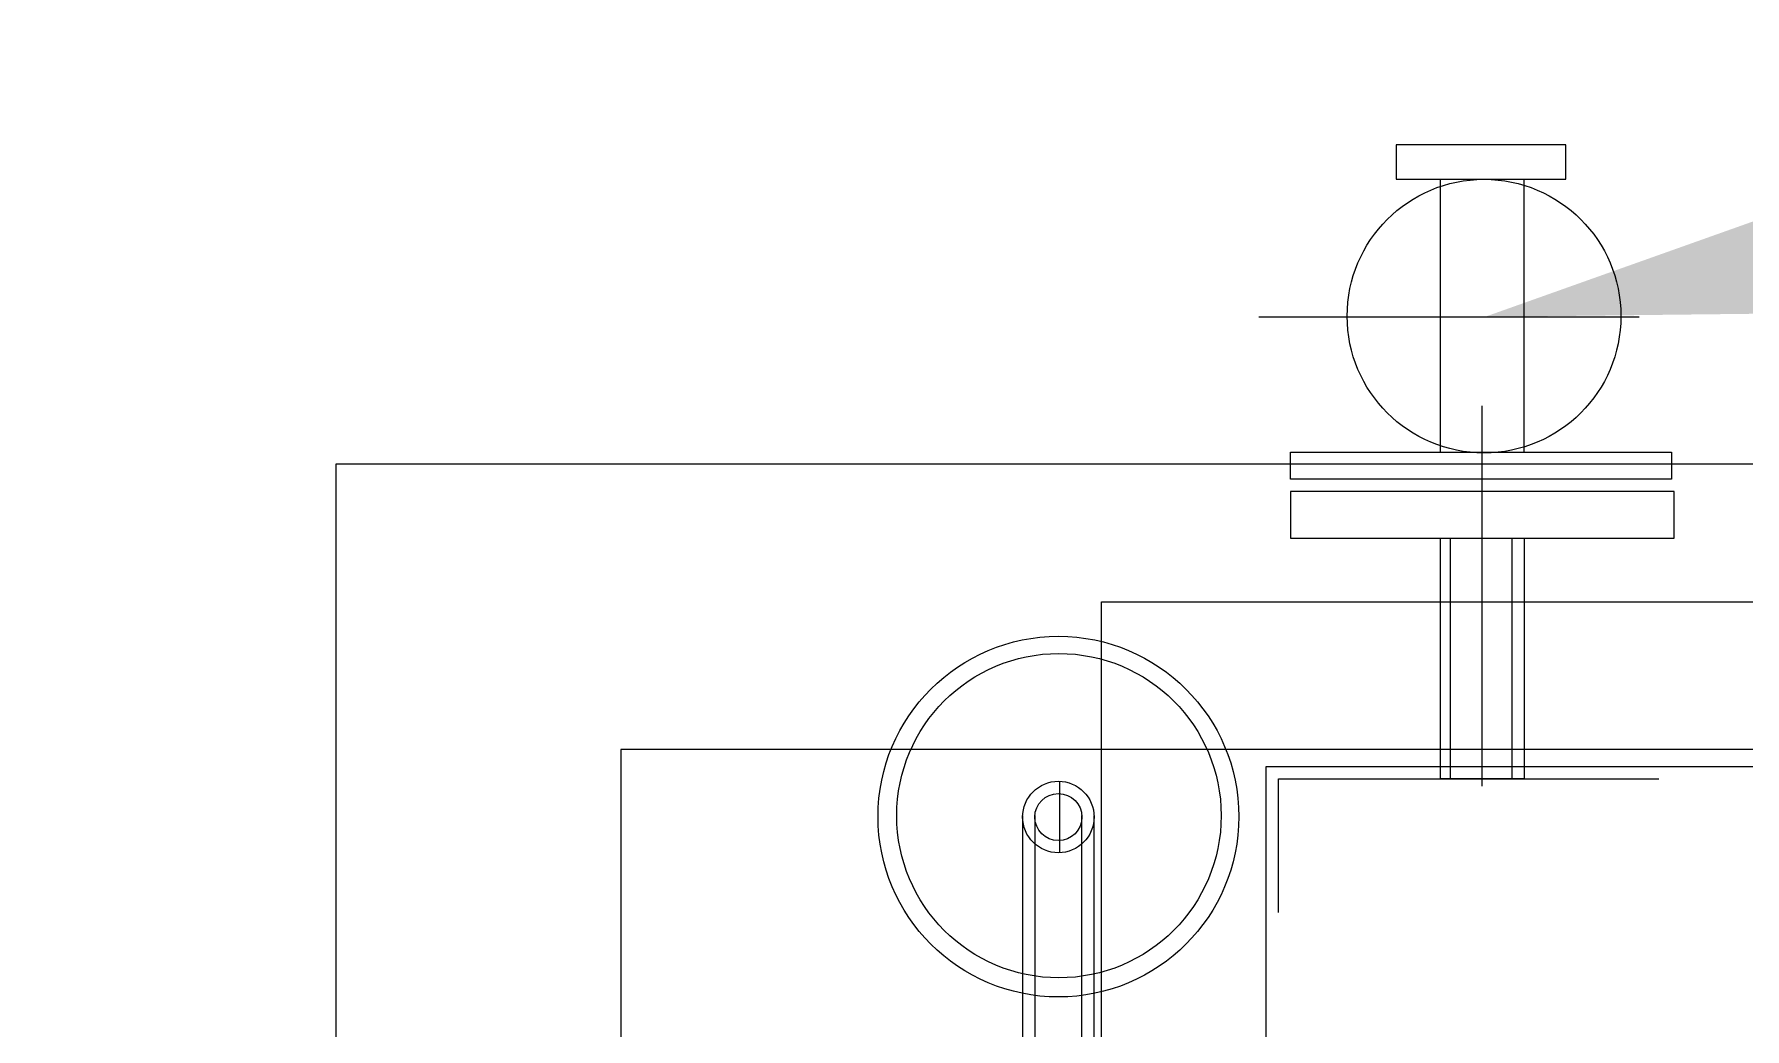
# Model space of a CAD drawing. Header units: metres. Extents: x 530959 to 531458, y 2674234 to 2674577.
# Drawn here: x 531148.662 to 531149.1118, y 2674385.6541 to 2674385.9156 of the extents above; entities that cross this region are included whole.
import ezdxf

# ---------------------------------------------------------------- set-up
doc = ezdxf.new("R2010")
doc.units = ezdxf.units.M
doc.linetypes.add('PDF_IMPORT', pattern=[1, 0.8, -0.2])
doc.layers.add('300mm Hume Pipe', color=74, linetype='Continuous')
doc.layers.add('IDT', color=7, linetype='Continuous')

# ---------------------------------------------------------------- blocks, each defined once
blk = doc.blocks.new('IDT')
at = {"layer": 'IDT', "color": 7}
for p, q in [((27.40598, 20.86041), (27.40598, 21.66041)), ((26.60598, 20.86041), (27.40598, 20.86041))]:
    blk.add_line(p, q, dxfattribs=at)
at = {"layer": 'IDT', "color": 0, "lineweight": 25}
for p, q in [((27.20467, 21.62419), (27.20467, 20.89662)), ((27.16138, 21.5809), (27.16138, 20.93992)), ((27.20661, 21.07884), (27.20661, 20.95284)), ((27.22535, 21.07884), (27.22535, 20.95284)), ((27.20984, 21.07173), (27.20984, 20.95284)), ((27.22212, 21.07173), (27.22212, 20.95284)), ((27.21566, 20.94379), (27.21566, 20.96253)), ((27.09353, 20.87982), (27.09353, 20.94315)), ((27.09353, 20.94315), (27.1155, 20.94315)), ((27.09676, 20.87982), (27.09676, 20.94315)), ((27.11292, 20.94315), (27.11292, 20.87982)), ((27.1155, 20.94315), (27.1155, 20.87982)), ((27.16138, 20.93992), (26.85058, 20.93992)), ((27.20467, 20.89662), (26.80793, 20.89662)), ((27.15492, 20.87982), (27.05412, 20.87982)), ((27.05412, 20.87982), (27.05412, 20.86755)), ((27.1155, 20.87982), (27.09353, 20.87982)), ((27.15492, 20.86755), (27.15492, 20.87982)), ((27.05412, 20.86755), (27.15492, 20.86755)), ((27.05476, 20.85721), (27.05476, 20.86432)), ((27.05476, 20.86432), (27.15492, 20.86432)), ((27.15492, 20.86432), (27.15492, 20.85721)), ((27.15492, 20.85721), (27.05476, 20.85721)), ((27.12713, 20.78549), (27.08255, 20.78549)), ((27.08255, 20.78549), (27.08255, 20.77644)), ((27.12261, 20.78549), (27.08707, 20.78549)), ((27.12713, 20.77644), (27.12713, 20.78549)), ((27.08255, 20.77644), (27.12713, 20.77644))]:
    blk.add_line(p, q, dxfattribs=at)
at = {"layer": 'IDT', "color": 253}
for p, q in [((27.33098, 20.93541), (27.33098, 21.58541)), ((26.68098, 20.93541), (27.33098, 20.93541))]:
    blk.add_line(p, q, dxfattribs=at)
at = {"layer": 'IDT', "color": 0, "linetype": 'PDF_IMPORT', "lineweight": 25, "ltscale": 0.051667}
for p, q in [((27.15815, 21.57832), (27.15815, 20.94315)), ((27.15815, 20.94315), (26.85381, 20.94315)), ((27.09353, 20.85721), (27.09353, 20.78549)), ((27.1155, 20.85721), (27.1155, 20.78549))]:
    blk.add_line(p, q, dxfattribs=at)
at = {"layer": 'IDT', "color": 0, "linetype": 'PDF_IMPORT', "lineweight": 25, "ltscale": 0.078334}
blk.add_line((27.10452, 20.94509), (27.10452, 20.7493), dxfattribs=at)
at = {"layer": 'IDT', "color": 0, "linetype": 'PDF_IMPORT', "lineweight": 25, "ltscale": 0.083333}
blk.add_line((27.16332, 20.82167), (27.04442, 20.82167), dxfattribs=at)
at = {"layer": 'IDT', "color": 0, "lineweight": 25}
for centre, radius in [((27.21597, 20.95309), 0.04743), ((27.21583, 20.95284), 0.04265), ((27.21598, 20.95319), 0.0094), ((27.21598, 20.95321), 0.00619), ((27.10407, 20.82147), 0.03598)]:
    blk.add_circle(centre, radius, dxfattribs=at)
at = {"layer": 'IDT', "color": 8}
blk.add_solid([(26.97715, 20.8202), (27.10387, 20.82167), (26.98448, 20.77918)], dxfattribs=at)

msp = doc.modelspace()

# ---------------------------------------------------------------- hatches: boundary and pattern name
at = {"layer": '300mm Hume Pipe'}
h = msp.add_hatch(dxfattribs=at)
h.set_pattern_fill('ANSI37', color=74)
h.set_pattern_definition([(45, (0, 0), (-0.0883883476483, 0.0883883476483), []), (135, (0, 0), (-0.0883883476483, -0.0883883476483), [])])
edge = h.paths.add_edge_path(flags=17)
edge.add_line((531137.22144, 2674376.49733), (531137.22144, 2674392.24519))
edge.add_arc((531138.12144, 2674392.24519), 0.9, 90, 180, ccw=False)
edge.add_line((531138.12144, 2674393.14519), (531141.10417, 2674393.14519))
edge.add_line((531141.10417, 2674393.14519), (531141.10417, 2674392.84519))
edge.add_line((531141.10417, 2674392.84519), (531138.42144, 2674392.84519))
edge.add_arc((531138.42144, 2674391.94519), 0.9, 90, 180)
edge.add_line((531137.52144, 2674391.94519), (531137.52144, 2674376.79733))
edge.add_arc((531138.42144, 2674376.79733), 0.9, 180, 270)
edge.add_line((531138.42144, 2674375.89733), (531263.82775, 2674375.89733))
edge.add_line((531263.82775, 2674375.89733), (531263.82775, 2674375.59733))
edge.add_line((531263.82775, 2674375.59733), (531138.12144, 2674375.59733))
edge.add_arc((531138.12144, 2674376.49733), 0.9, 180, 270, ccw=False)
edge = h.paths.add_edge_path()
edge.add_line((531138.00128, 2674375.47717), (531263.82775, 2674375.47717))
edge.add_line((531263.82775, 2674375.47717), (531263.82775, 2674375.17717))
edge.add_line((531263.82775, 2674375.17717), (531137.70128, 2674375.17717))
edge.add_arc((531137.70128, 2674376.07717), 0.9, 180, 270, ccw=False)
edge.add_line((531136.80128, 2674376.07717), (531136.80128, 2674392.62925))
edge.add_arc((531137.70128, 2674392.62925), 0.9, 90, 180, ccw=False)
edge.add_line((531137.70128, 2674393.52925), (531141.10417, 2674393.52925))
edge.add_line((531141.10417, 2674393.52925), (531141.10417, 2674393.22925))
edge.add_line((531141.10417, 2674393.22925), (531138.00128, 2674393.22925))
edge.add_arc((531138.00128, 2674392.32925), 0.9, 90, 180)
edge.add_line((531137.10128, 2674392.32925), (531137.10128, 2674376.37717))
edge.add_arc((531138.00128, 2674376.37717), 0.9, 180, 270)

# ---------------------------------------------------------------- block references
at = {"layer": 'IDT', "color": 8, "rotation": 180}
msp.add_blockref('IDT', (531176.14728, 2674406.66297), dxfattribs=at)

doc.saveas('drawing.dxf')
